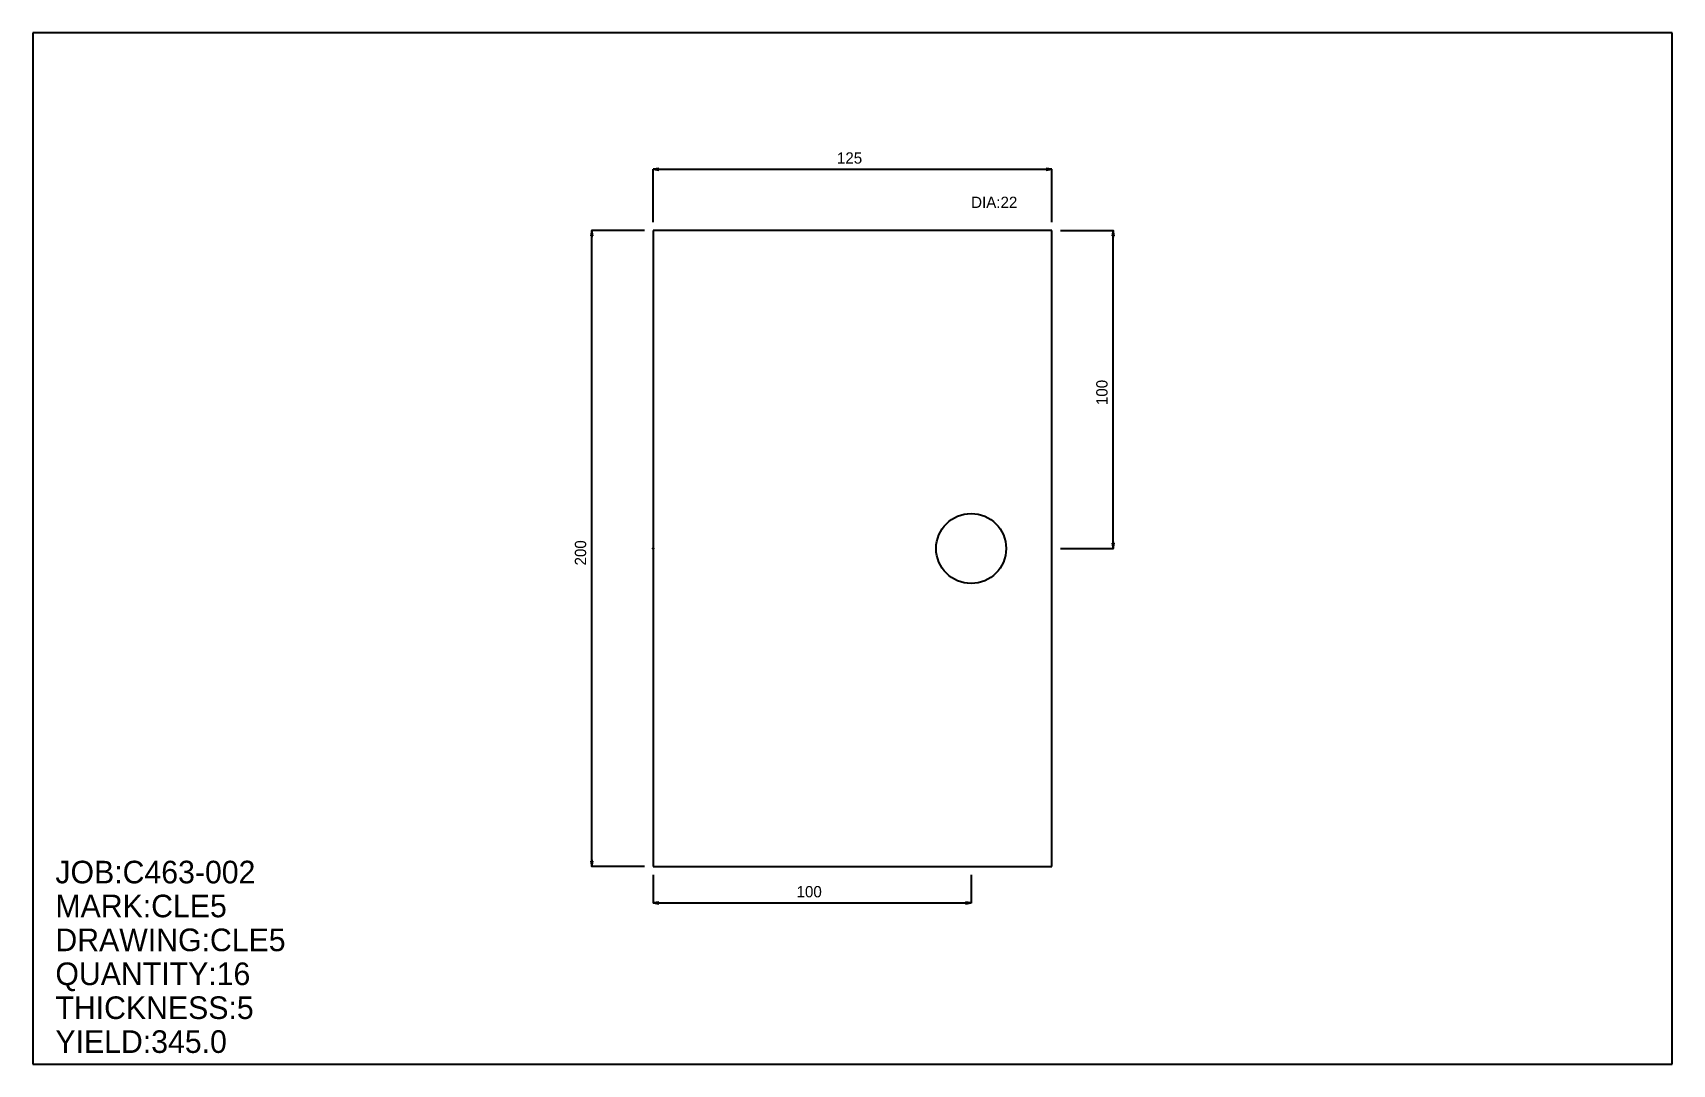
# Model space of a CAD drawing. Extents: x 0 to 516, y 0 to 324.
import ezdxf

# ---------------------------------------------------------------- set-up
doc = ezdxf.new("R2010")
doc.units = 0
doc.header["$LTSCALE"] = 0.125
for name, color, linetype in [('2', 7, 'CONTINUOUS'), ('3', 1, 'CONTINUOUS'), ('4', 1, 'CONTINUOUS'), ('5', 7, 'CONTINUOUS'), ('6', 4, 'CONTINUOUS')]:
    doc.layers.add(name, color=color, linetype=linetype)

# ---------------------------------------------------------------- blocks, each defined once
blk = doc.blocks.new('ARROW')
at = {"layer": '2', "linetype": 'CONTINUOUS'}
for p, q in [((0, 0), (-1, 0.166667)), ((-1, 0.166667), (-1, -0.166667)), ((-1, -0.166667), (0, 0))]:
    blk.add_line(p, q, dxfattribs=at)
blk = doc.blocks.new('PLATE')
at = {"layer": '3', "linetype": 'CONTINUOUS'}
for p, q in [((0, 0), (0, -200)), ((125.4, 0), (0, 0)), ((125.4, -200), (125.4, 0)), ((0, -200), (125.4, -200))]:
    blk.add_line(p, q, dxfattribs=at)
at = {"layer": '4', "linetype": 'CONTINUOUS'}
blk.add_circle((100, -100), 11, dxfattribs=at)
at = {"layer": '5', "linetype": 'CONTINUOUS'}
for p, q in [((-0.1, -100), (0.1, -100)), ((0, -100.1), (0, -99.900002))]:
    blk.add_line(p, q, dxfattribs=at)
blk.add_circle((0, -100), 0.1, dxfattribs=at)
at = {"layer": '6', "linetype": 'CONTINUOUS'}
for p, q in [((0, 2.666667), (0, 19.333332)), ((0, 19.283333), (125.4, 19.283333)), ((125.4, 2.666667), (125.4, 19.333332)), ((-2.666651, 0), (-19.333317, 0.000001)), ((-19.283333, -200), (-19.283318, 0.000001)), ((128.06668, 0), (144.73335, -0.000001)), ((144.68333, -100), (144.68335, -0.000001)), ((128.06667, -100), (144.73334, -100)), ((-2.666667, -200), (-19.333332, -200)), ((0, -202.66667), (0, -211.55556)), ((100, -202.66667), (100, -211.55556)), ((0, -211.50555), (100, -211.50555))]:
    blk.add_line(p, q, dxfattribs=at)
at = {"layer": '6', "xscale": 1.777778, "yscale": 1.777778, "zscale": 1.777778}
for p, rotation in [((0, 19.283333), 180), ((-19.283318, 0.000001), 90), ((144.68335, -0.000001), 90), ((144.68333, -100), 270), ((-19.283333, -200), 270), ((0, -211.50555), 180)]:
    blk.add_blockref('ARROW', p, dxfattribs=dict(at, rotation=rotation))
for p in [(125.4, 19.283333), (100, -211.50555)]:
    blk.add_blockref('ARROW', p, dxfattribs=at)
at = {"layer": '5'}
blk.add_text('ZERO', height=0.015, dxfattribs=at).set_placement((0, -100))
at = {"layer": '6'}
for s, p in [('125', (57.811111, 21.061111)), ('DIA:22', (100, 7.111111)), ('100', (45.111111, -209.72778))]:
    blk.add_text(s, height=3.556, dxfattribs=at).set_placement(p)
for s, p in [('100', (142.90556, -54.888889)), ('200', (-21.061104, -105.33334))]:
    blk.add_text(s, height=3.556, rotation=90, dxfattribs=at).set_placement(p)

msp = doc.modelspace()

# ---------------------------------------------------------------- linework, layer by layer
at = {"layer": '5', "linetype": 'CONTINUOUS'}
for p, q in [((515.5556, 324.44443), (0, 324.44443)), ((0, 324.44443), (0, 0)), ((515.5556, 0), (515.5556, 324.44443)), ((0, 0), (515.5556, 0))]:
    msp.add_line(p, q, dxfattribs=at)

# ---------------------------------------------------------------- block references
at = {"layer": '2'}
msp.add_blockref('PLATE', (195.0778, 262.22223), dxfattribs=at)

# ---------------------------------------------------------------- texts
at = {"layer": '5'}
for s, p in [('JOB:C463-002', (7.111111, 56.888885)), ('MARK:CLE5', (7.111111, 46.222221)), ('DRAWING:CLE5', (7.111111, 35.555553)), ('QUANTITY:16', (7.111111, 24.888887)), ('THICKNESS:5', (7.111111, 14.222221)), ('YIELD:345.0', (7.111111, 3.555555))]:
    msp.add_text(s, height=7.111, dxfattribs=at).set_placement(p)

doc.saveas('drawing.dxf')
